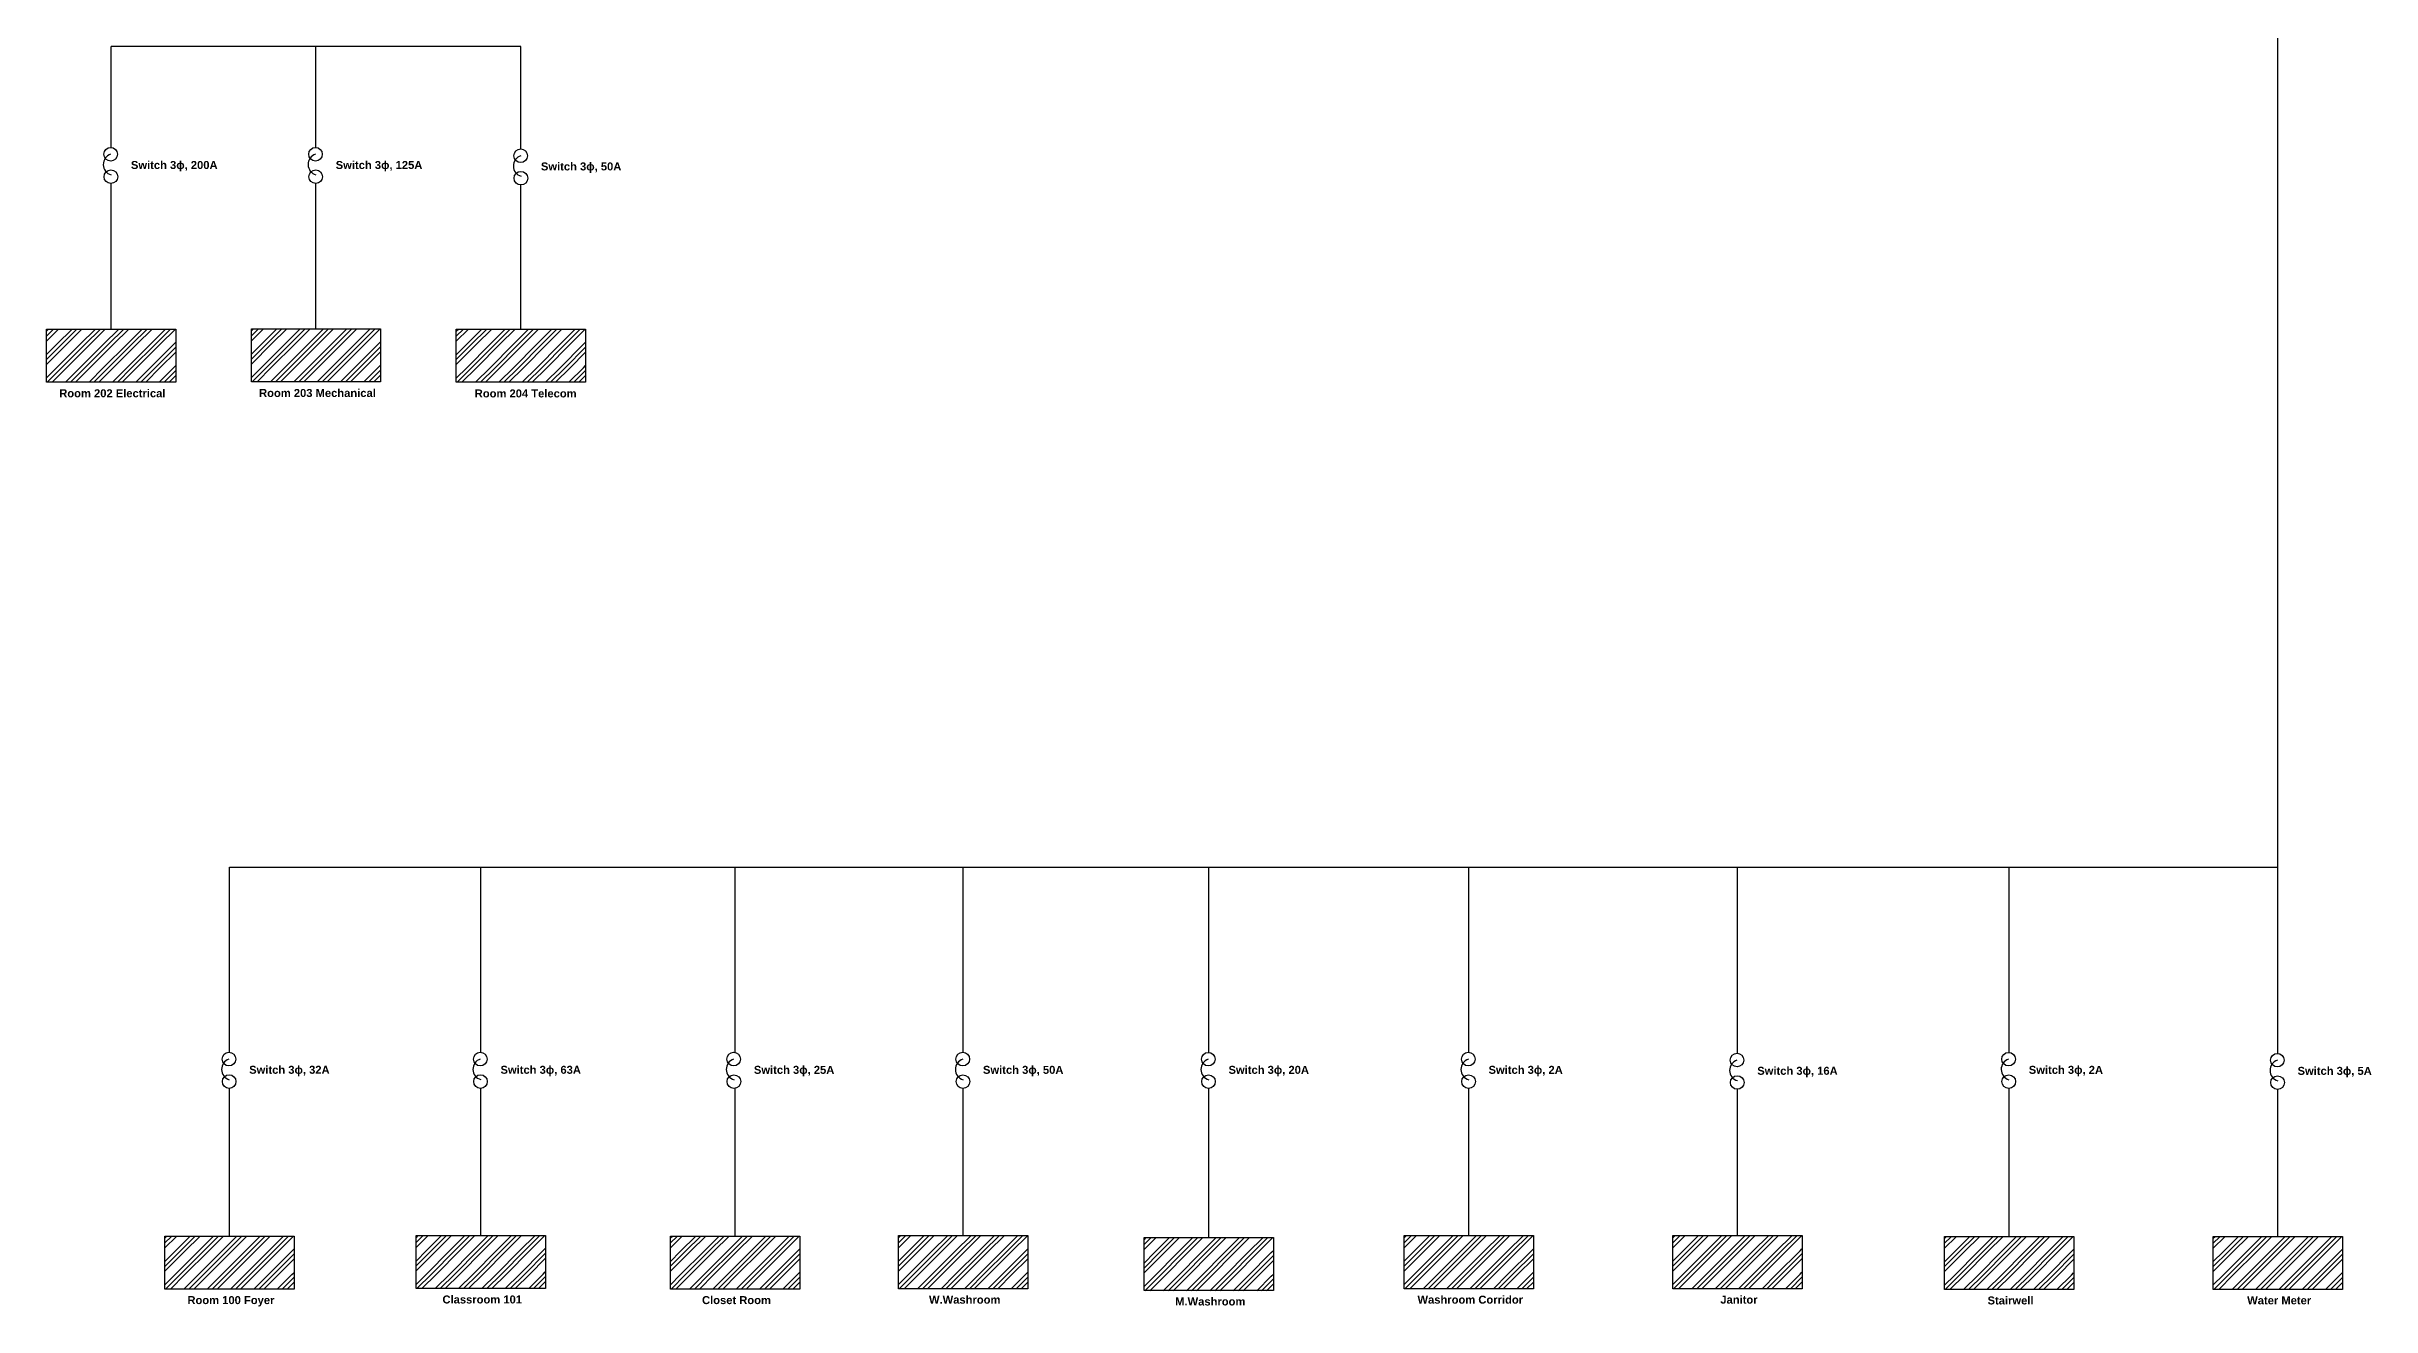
# Model space of a CAD drawing. Header units: inches. Extents: x -5920 to -969, y -5452 to -149.
# Drawn here: x -5039 to -971, y -5452 to -3246 of the extents above; entities that cross this region are included whole.
import ezdxf

# ---------------------------------------------------------------- set-up
doc = ezdxf.new("R2010")
doc.units = ezdxf.units.IN
doc.header["$MEASUREMENT"] = 0
doc.styles.get("Standard").update_dxf_attribs({"font": 'arialbd.ttf'})

msp = doc.modelspace()

# ---------------------------------------------------------------- hatches: boundary and pattern name
at = {"true_color": 0xc7c8ca}
h = msp.add_hatch(dxfattribs=at)
h.set_pattern_fill('GOST_GROUND', color=9, scale=2.891733)
h.set_pattern_definition([(45, (8638.117, 3961.88), (40.895287, 0), [57.83467]), (45, (8646.793, 3961.88), (40.895287, 0), [57.83467]), (45, (8655.468, 3961.88), (40.895287, 0), [57.83467])])
h.paths.add_polyline_path([(-4812.9, -3740.9), (-5039.1, -3740.9), (-5039.1, -3833.8), (-4812.9, -3833.8)])
h = msp.add_hatch(dxfattribs=at)
h.set_pattern_fill('GOST_GROUND', color=9, scale=2.891733)
h.set_pattern_definition([(45, (8996.468, 3962.31), (40.895287, 0), [57.83467]), (45, (9005.143, 3962.31), (40.895287, 0), [57.83467]), (45, (9013.818, 3962.31), (40.895287, 0), [57.83467])])
h.paths.add_polyline_path([(-4454.5, -3740.5), (-4680.7, -3740.5), (-4680.7, -3833.4), (-4454.5, -3833.4)])
h = msp.add_hatch(dxfattribs=at)
h.set_pattern_fill('GOST_GROUND', color=9, scale=2.891733)
h.set_pattern_definition([(45, (9355.068, 3961.575), (40.895287, 0), [57.83467]), (45, (9363.743, 3961.575), (40.895287, 0), [57.83467]), (45, (9372.418, 3961.575), (40.895287, 0), [57.83467])])
h.paths.add_polyline_path([(-4095.9, -3741.2), (-4322.1, -3741.2), (-4322.1, -3834.1), (-4095.9, -3834.1)])
h = msp.add_hatch(dxfattribs=at)
h.set_pattern_fill('GOST_GROUND', color=9, scale=2.891733)
h.set_pattern_definition([(45, (8844.858, 2374.202), (40.895287, 0), [57.83467]), (45, (8853.533, 2374.202), (40.895287, 0), [57.83467]), (45, (8862.21, 2374.202), (40.895287, 0), [57.83467])])
h.paths.add_polyline_path([(-4606.2, -5328.6), (-4832.4, -5328.6), (-4832.4, -5421.5), (-4606.2, -5421.5)])
h = msp.add_hatch(dxfattribs=at)
h.set_pattern_fill('GOST_GROUND', color=9, scale=2.891733)
h.set_pattern_definition([(45, (9284.59, 2375.345), (40.895287, 0), [57.83467]), (45, (9293.266, 2375.345), (40.895287, 0), [57.83467]), (45, (9301.94, 2375.345), (40.895287, 0), [57.83467])])
h.paths.add_polyline_path([(-4166.4, -5327.4), (-4392.6, -5327.4), (-4392.6, -5420.3), (-4166.4, -5420.3)])
h = msp.add_hatch(dxfattribs=at)
h.set_pattern_fill('GOST_GROUND', color=9, scale=2.891733)
h.set_pattern_definition([(45, (9729.377, 2374.228), (40.895287, 0), [57.83467]), (45, (9738.053, 2374.228), (40.895287, 0), [57.83467]), (45, (9746.728, 2374.228), (40.895287, 0), [57.83467])])
h.paths.add_polyline_path([(-3721.6, -5328.5), (-3947.8, -5328.5), (-3947.8, -5421.4), (-3721.6, -5421.4)])
h = msp.add_hatch(dxfattribs=at)
h.set_pattern_fill('GOST_GROUND', color=9, scale=2.891733)
h.set_pattern_definition([(45, (10128.675, 2374.96), (40.895287, 0), [57.83467]), (45, (10137.35, 2374.96), (40.895287, 0), [57.83467]), (45, (10146.025, 2374.96), (40.895287, 0), [57.83467])])
h.paths.add_polyline_path([(-3322.3, -5327.8), (-3548.5, -5327.8), (-3548.5, -5420.7), (-3322.3, -5420.7)])
h = msp.add_hatch(dxfattribs=at)
h.set_pattern_fill('GOST_GROUND', color=9, scale=2.891733)
h.set_pattern_definition([(45, (11013.194, 2374.96), (40.895287, 0), [57.83467]), (45, (11021.87, 2374.96), (40.895287, 0), [57.83467]), (45, (11030.544, 2374.96), (40.895287, 0), [57.83467])])
h.paths.add_polyline_path([(-2437.8, -5327.8), (-2664, -5327.8), (-2664, -5420.7), (-2437.8, -5420.7)])
h = msp.add_hatch(dxfattribs=at)
h.set_pattern_fill('GOST_GROUND', color=9, scale=2.891733)
h.set_pattern_definition([(45, (11483.253, 2374.96), (40.895287, 0), [57.83467]), (45, (11491.928, 2374.96), (40.895287, 0), [57.83467]), (45, (11500.603, 2374.96), (40.895287, 0), [57.83467])])
h.paths.add_polyline_path([(-1967.8, -5327.8), (-2194, -5327.8), (-2194, -5420.7), (-1967.8, -5420.7)])
h = msp.add_hatch(dxfattribs=at)
h.set_pattern_fill('GOST_GROUND', color=9, scale=2.891733)
h.set_pattern_definition([(45, (10558.298, 2371.81), (40.895287, 0), [57.83467]), (45, (10566.974, 2371.81), (40.895287, 0), [57.83467]), (45, (10575.65, 2371.81), (40.895287, 0), [57.83467])])
h.paths.add_polyline_path([(-2892.7, -5331), (-3118.9, -5331), (-3118.9, -5423.9), (-2892.7, -5423.9)])
h = msp.add_hatch(dxfattribs=at)
h.set_pattern_fill('GOST_GROUND', color=9, scale=2.891733)
h.set_pattern_definition([(45, (11958.366, 2373.578), (40.895287, 0), [57.83467]), (45, (11967.04, 2373.578), (40.895287, 0), [57.83467]), (45, (11975.716, 2373.578), (40.895287, 0), [57.83467])])
h.paths.add_polyline_path([(-1492.6, -5329.2), (-1718.8, -5329.2), (-1718.8, -5422.1), (-1492.6, -5422.1)])
h = msp.add_hatch(dxfattribs=at)
h.set_pattern_fill('GOST_GROUND', color=9, scale=2.891733)
h.set_pattern_definition([(45, (12428.425, 2373.836), (40.895287, 0), [57.83467]), (45, (12437.1, 2373.836), (40.895287, 0), [57.83467]), (45, (12445.775, 2373.836), (40.895287, 0), [57.83467])])
h.paths.add_polyline_path([(-1022.6, -5328.9), (-1248.8, -5328.9), (-1248.8, -5421.8), (-1022.6, -5421.8)])

# ---------------------------------------------------------------- linework, layer by layer
at = {"lineweight": 30}
for p, q in [((-1135.4, -5008.6), (-1135.4, -1368)), ((-4209, -3246.5), (-4926, -3246.5)), ((-4926, -3423.2), (-4926, -3246.5)), ((-4567.6, -3423.2), (-4567.6, -3246.5)), ((-4209, -3425.7), (-4209, -3246.5)), ((-4926, -3740.9), (-4926, -3486.2)), ((-4567.6, -3740.5), (-4567.6, -3486.2)), ((-4209, -3741.2), (-4209, -3488.7)), ((-4719, -4682.8), (-1135.4, -4682.8)), ((-4719, -5006.8), (-4719, -4682.8)), ((-4279.2, -5006.7), (-4279.2, -4682.8)), ((-3834.5, -5007), (-3834.5, -4682.8)), ((-3435.2, -5006.8), (-3435.2, -4682.8)), ((-3005.5, -5006.8), (-3005.5, -4682.8)), ((-2550.6, -5006.8), (-2550.6, -4682.8)), ((-2080.6, -5008.5), (-2080.6, -4682.8)), ((-1605.5, -5006.9), (-1605.5, -4682.8)), ((-4719, -5328.4), (-4719, -5069.8)), ((-4279.2, -5327.3), (-4279.2, -5069.7)), ((-3834.5, -5328.4), (-3834.5, -5069.6)), ((-3435.2, -5327.6), (-3435.2, -5069.8)), ((-3005.5, -5330.8), (-3005.5, -5069.8)), ((-2550.6, -5327.6), (-2550.6, -5069.8)), ((-2080.6, -5327.6), (-2080.6, -5071.5)), ((-1605.5, -5329), (-1605.5, -5069.9)), ((-1135.4, -5328.8), (-1135.4, -5071.6))]:
    msp.add_line(p, q, dxfattribs=at)
for points in [[(-5039.1, -3740.9), (-4812.9, -3740.9), (-4812.9, -3833.8), (-5039.1, -3833.8)], [(-5039.1, -3740.9), (-4812.9, -3740.9), (-4812.9, -3833.8), (-5039.1, -3833.8)], [(-4680.7, -3740.5), (-4454.5, -3740.5), (-4454.5, -3833.4), (-4680.7, -3833.4)], [(-4680.7, -3740.5), (-4454.5, -3740.5), (-4454.5, -3833.4), (-4680.7, -3833.4)], [(-4322.1, -3741.2), (-4095.9, -3741.2), (-4095.9, -3834.1), (-4322.1, -3834.1)], [(-4322.1, -3741.2), (-4095.9, -3741.2), (-4095.9, -3834.1), (-4322.1, -3834.1)], [(-4832.1, -5328.4), (-4605.9, -5328.4), (-4605.9, -5421.3), (-4832.1, -5421.3)], [(-4392.3, -5327.3), (-4166.1, -5327.3), (-4166.1, -5420.2), (-4392.3, -5420.2)], [(-3947.6, -5328.4), (-3721.4, -5328.4), (-3721.4, -5421.3), (-3947.6, -5421.3)], [(-3548.3, -5327.6), (-3322.1, -5327.6), (-3322.1, -5420.5), (-3548.3, -5420.5)], [(-2663.7, -5327.6), (-2437.5, -5327.6), (-2437.5, -5420.5), (-2663.7, -5420.5)], [(-2193.7, -5327.6), (-1967.5, -5327.6), (-1967.5, -5420.5), (-2193.7, -5420.5)], [(-3118.6, -5330.8), (-2892.4, -5330.8), (-2892.4, -5423.7), (-3118.6, -5423.7)], [(-1718.6, -5329), (-1492.4, -5329), (-1492.4, -5421.9), (-1718.6, -5421.9)], [(-1248.5, -5328.8), (-1022.3, -5328.8), (-1022.3, -5421.7), (-1248.5, -5421.7)]]:
    msp.add_lwpolyline(points, close=True)
for centre in [(-4926.8, -3435), (-4568.5, -3435), (-4209.5, -3437.6), (-4926.4, -3474.3), (-4568.1, -3474.3), (-4209.1, -3476.9), (-4719.9, -5018.6), (-4280.2, -5018.6), (-3836.9, -5018.6), (-3436.1, -5018.6), (-3006.5, -5018.7), (-2551.6, -5018.6), (-2081.5, -5020.3), (-1606.4, -5018.7), (-1136.2, -5020.5), (-4719.5, -5057.9), (-4279.8, -5057.9), (-3836.5, -5058), (-3435.7, -5058), (-3006.1, -5058), (-2551.2, -5058), (-2081.1, -5059.6), (-1606, -5058), (-1135.8, -5059.8)]:
    msp.add_circle(centre, 11.9)
for centre in [(-4920.8, -3452.9), (-4562.5, -3452.9), (-4203.4, -3455.4), (-4713.9, -5036.5), (-4274.1, -5036.4), (-3830.9, -5036.5), (-3430.1, -5036.5), (-3000.4, -5036.5), (-2545.5, -5036.5), (-2075.5, -5038.2), (-1600.4, -5036.6), (-1130.1, -5038.3)]:
    msp.add_arc(centre, 18.9, 108.6696, 253.4394)

# ---------------------------------------------------------------- texts
at = {"char_height": 14, "attachment_point": 1}
for s, width, heights, insert in [('Switch 3ϕ, 200A', 160.534, [16.8], (-4891.4, -3446.8)), ('Switch 3ϕ, 125A', 160.534, [16.8], (-4533.1, -3446.8)), ('Switch 3ϕ, 50A', 160.534, [16.8], (-4174.1, -3449.3)), ('Room 202 Electrical', 186.514, [19.3], (-5016.8, -3846.3)), ('Room 203 Mechanical', 206.202, [15.7], (-4667.2, -3845.8)), ('Room 204 Telecom', 176.608, [19.3], (-4289.9, -3846.6)), ('Switch 3ϕ, 32A', 160.534, [16.8], (-4684.5, -5030.3)), ('Switch 3ϕ, 63A', 160.534, [16.8], (-4244.8, -5030.3)), ('Switch 3ϕ, 25A', 160.534, [16.8], (-3801.5, -5030.4)), ('Switch 3ϕ, 50A', 160.534, [16.8], (-3400.7, -5030.4)), ('Switch 3ϕ, 20A', 160.534, [16.8], (-2971.1, -5030.4)), ('Switch 3ϕ, 2A', 160.534, [16.8], (-2516.2, -5030.4)), ('Switch 3ϕ, 16A', 160.534, [16.8], (-2046.1, -5032.1)), ('Switch 3ϕ, 2A', 160.534, [16.8], (-1571, -5030.4)), ('Switch 3ϕ, 5A', 160.534, [16.8], (-1100.8, -5032.2)), ('\\pxqc;Room 100 Foyer', 186.514, [19.3], (-4809.7, -5433.4)), ('\\pxqc;Classroom 101', 186.514, [19.3], (-4370, -5432.3)), ('\\pxqc;Closet Room', 186.514, [19.3], (-3925.2, -5433.4)), ('\\pxqc;W.Washroom', 186.514, [19.3], (-3525.9, -5432.6)), ('\\pxqc;M.Washroom', 186.514, [19.3], (-3096.3, -5435.8)), ('\\pxqc;Washroom Corridor', 186.514, [19.3], (-2641.4, -5432.6)), ('\\pxqc;Janitor', 186.514, [19.3], (-2171.3, -5432.6)), ('\\pxqc;Stairwell', 186.514, [19.3], (-1696.2, -5434)), ('\\pxqc;Water Meter', 186.514, [19.3], (-1226.2, -5433.8))]:
    msp.add_mtext_dynamic_manual_height_columns(s, width=width, gutter_width=45.3, heights=heights, dxfattribs=dict(at, insert=insert))

doc.saveas('drawing.dxf')
